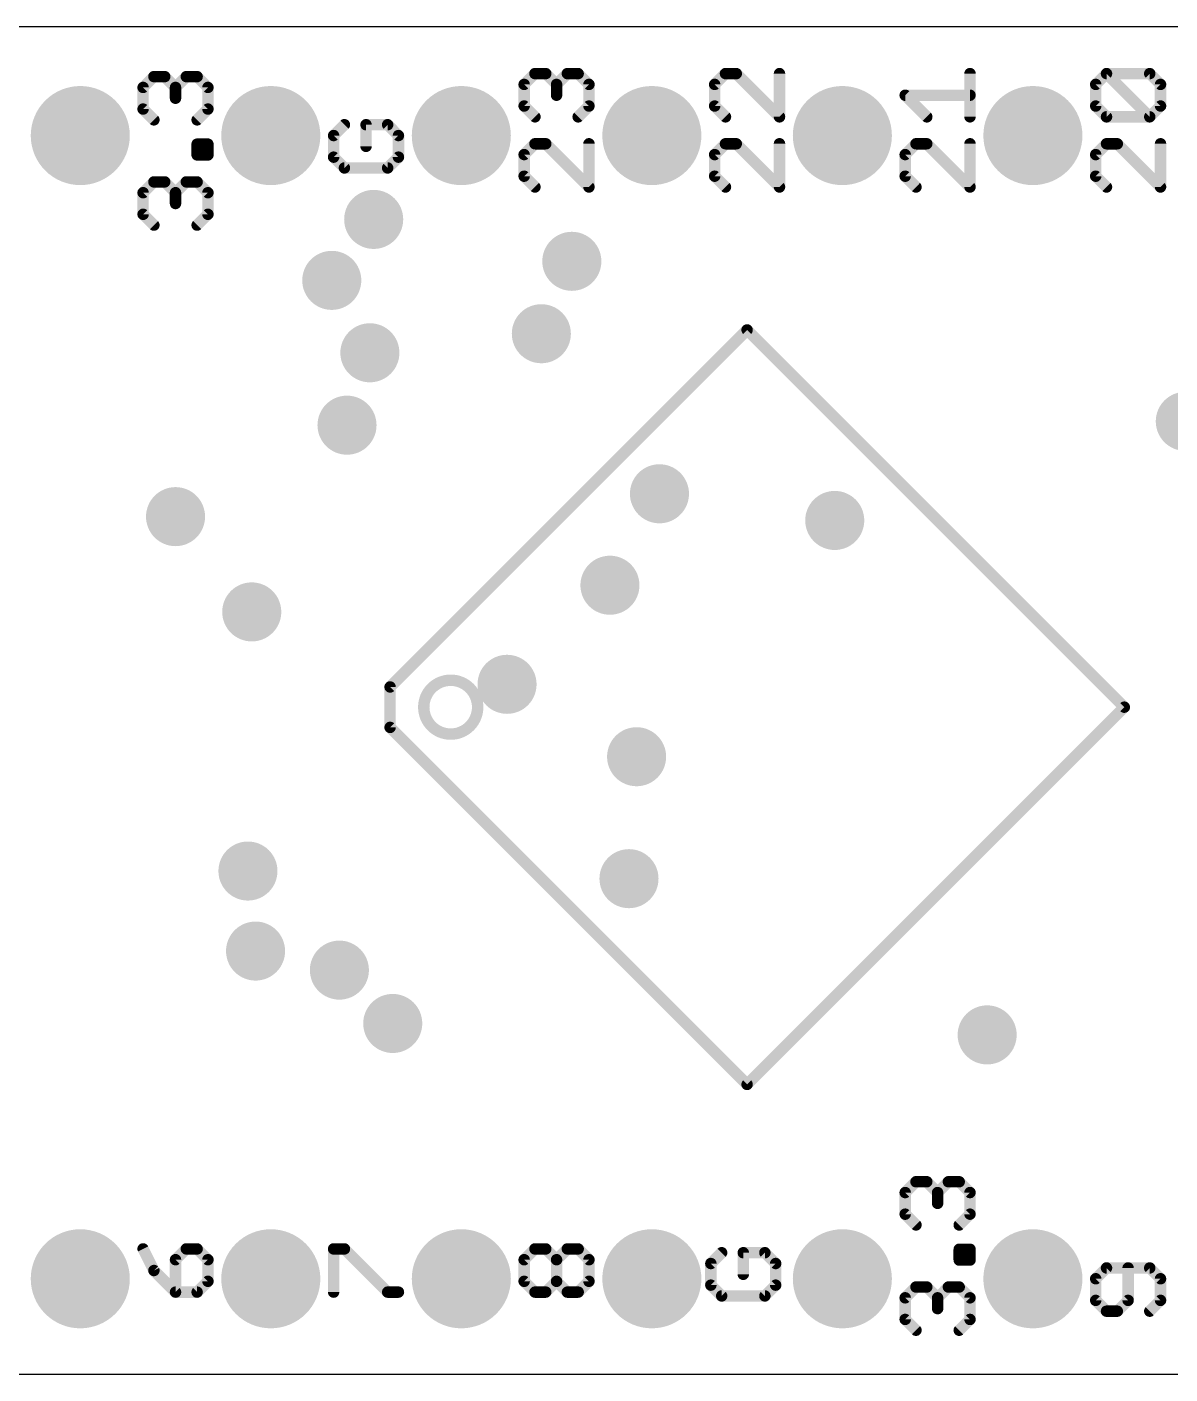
# Model space of a CAD drawing. Extents: x 0 to 2.1, y 0 to 0.71.
# Drawn here: x 1.022 to 1.622, y 0 to 0.707 of the extents above; entities that cross this region are included whole.
import ezdxf

# ---------------------------------------------------------------- set-up
doc = ezdxf.new("R2010")
doc.units = 0
for name, color, linetype in [('17', 82, 'CONTINUOUS'), ('18', 82, 'CONTINUOUS'), ('20', 7, 'CONTINUOUS'), ('21', 253, 'CONTINUOUS')]:
    doc.layers.add(name, color=color, linetype=linetype)

# ---------------------------------------------------------------- blocks, each defined once
blk = doc.blocks.new('ROUNDP')
at = {"const_width": 0.5}
blk.add_lwpolyline([(0, -0.25, 1), (0, 0.25, 1), (0, -0.25)], format="xyb", dxfattribs=at)
blk = doc.blocks.new('ROUNDV')
at = {"const_width": 0.5}
blk.add_lwpolyline([(0, -0.25, 1), (0, 0.25, 1), (0, -0.25)], format="xyb", dxfattribs=at)

msp = doc.modelspace()

# ---------------------------------------------------------------- linework, layer by layer
at = {"layer": '20'}
for p, q in [((2.099213, 0.707008), (0, 0.707008)), ((0, 0), (2.099213, 0))]:
    msp.add_line(p, q, dxfattribs=at)
at = {"layer": '21', "const_width": 0.006}
for points in [[(1.082972, 0.675256), (1.088646, 0.680929)], [(1.088646, 0.680929), (1.094315, 0.680929)], [(1.094315, 0.680929), (1.099988, 0.675256)], [(1.099988, 0.675256), (1.105657, 0.680929)], [(1.105657, 0.680929), (1.111331, 0.680929)], [(1.111331, 0.680929), (1.117, 0.675256)], [(1.282972, 0.676843), (1.288646, 0.682516)], [(1.282972, 0.6655), (1.282972, 0.676843)], [(1.288646, 0.682516), (1.294315, 0.682516)], [(1.294315, 0.682516), (1.299988, 0.676843)], [(1.299988, 0.676843), (1.305657, 0.682516)], [(1.299988, 0.676843), (1.299988, 0.671173)], [(1.305657, 0.682516), (1.311331, 0.682516)], [(1.311331, 0.682516), (1.317, 0.676843)], [(1.317, 0.676843), (1.317, 0.6655)], [(1.388646, 0.682516), (1.382972, 0.676843)], [(1.382972, 0.676843), (1.382972, 0.6655)], [(1.394315, 0.682516), (1.388646, 0.682516)], [(1.417, 0.659831), (1.394315, 0.682516)], [(1.417, 0.682516), (1.417, 0.659831)], [(1.517, 0.659831), (1.517, 0.682516)], [(1.582972, 0.676843), (1.588646, 0.682516)], [(1.582972, 0.6655), (1.582972, 0.676843)], [(1.588646, 0.682516), (1.611331, 0.682516)], [(1.611331, 0.659831), (1.588646, 0.682516)], [(1.611331, 0.682516), (1.617, 0.676843)], [(1.617, 0.676843), (1.617, 0.6655)], [(1.082972, 0.663913), (1.082972, 0.675256)], [(1.099988, 0.675256), (1.099988, 0.669587)], [(1.117, 0.675256), (1.117, 0.663913)], [(1.494315, 0.659831), (1.482972, 0.671173)], [(1.482972, 0.671173), (1.517, 0.671173)], [(1.088646, 0.658244), (1.082972, 0.663913)], [(1.117, 0.663913), (1.111331, 0.658244)], [(1.288646, 0.659831), (1.282972, 0.6655)], [(1.317, 0.6655), (1.311331, 0.659831)], [(1.382972, 0.6655), (1.388646, 0.659831)], [(1.588646, 0.659831), (1.582972, 0.6655)], [(1.617, 0.6655), (1.611331, 0.659831)], [(1.188646, 0.655685), (1.182972, 0.650012)], [(1.211331, 0.655685), (1.199988, 0.655685)], [(1.199988, 0.655685), (1.199988, 0.644343)], [(1.217, 0.650012), (1.211331, 0.655685)], [(1.611331, 0.659831), (1.588646, 0.659831)], [(1.182972, 0.650012), (1.182972, 0.638669)], [(1.217, 0.638669), (1.217, 0.650012)], [(1.111331, 0.639831), (1.111331, 0.6455)], [(1.111331, 0.6455), (1.117, 0.6455)], [(1.117, 0.6455), (1.117, 0.639831)], [(1.288646, 0.645685), (1.282972, 0.640012)], [(1.294315, 0.645685), (1.288646, 0.645685)], [(1.317, 0.623), (1.294315, 0.645685)], [(1.317, 0.645685), (1.317, 0.623)], [(1.388646, 0.645685), (1.382972, 0.640012)], [(1.394315, 0.645685), (1.388646, 0.645685)], [(1.417, 0.623), (1.394315, 0.645685)], [(1.417, 0.645685), (1.417, 0.623)], [(1.488646, 0.645685), (1.482972, 0.640012)], [(1.494315, 0.645685), (1.488646, 0.645685)], [(1.517, 0.623), (1.494315, 0.645685)], [(1.517, 0.645685), (1.517, 0.623)], [(1.588646, 0.645685), (1.582972, 0.640012)], [(1.594315, 0.645685), (1.588646, 0.645685)], [(1.617, 0.623), (1.594315, 0.645685)], [(1.617, 0.645685), (1.617, 0.623)], [(1.117, 0.639831), (1.111331, 0.639831)], [(1.182972, 0.638669), (1.188646, 0.633)], [(1.211331, 0.633), (1.217, 0.638669)], [(1.282972, 0.640012), (1.282972, 0.628669)], [(1.382972, 0.640012), (1.382972, 0.628669)], [(1.482972, 0.640012), (1.482972, 0.628669)], [(1.582972, 0.640012), (1.582972, 0.628669)], [(1.188646, 0.633), (1.211331, 0.633)], [(1.282972, 0.628669), (1.288646, 0.623)], [(1.382972, 0.628669), (1.388646, 0.623)], [(1.482972, 0.628669), (1.488646, 0.623)], [(1.582972, 0.628669), (1.588646, 0.623)], [(1.082972, 0.620012), (1.088646, 0.625685)], [(1.082972, 0.608669), (1.082972, 0.620012)], [(1.088646, 0.625685), (1.094315, 0.625685)], [(1.094315, 0.625685), (1.099988, 0.620012)], [(1.099988, 0.620012), (1.105657, 0.625685)], [(1.099988, 0.620012), (1.099988, 0.614343)], [(1.105657, 0.625685), (1.111331, 0.625685)], [(1.111331, 0.625685), (1.117, 0.620012)], [(1.117, 0.620012), (1.117, 0.608669)], [(1.088646, 0.603), (1.082972, 0.608669)], [(1.117, 0.608669), (1.111331, 0.603)], [(1.212614, 0.360606), (1.4, 0.547988)], [(1.4, 0.547988), (1.597988, 0.349996)], [(1.212614, 0.33939), (1.212614, 0.360606)], [(1.597988, 0.349996), (1.399996, 0.152008)], [(1.399996, 0.152008), (1.212614, 0.33939)], [(1.482972, 0.095256), (1.488646, 0.100929)], [(1.488646, 0.100929), (1.494315, 0.100929)], [(1.494315, 0.100929), (1.499988, 0.095256)], [(1.499988, 0.095256), (1.505657, 0.100929)], [(1.505657, 0.100929), (1.511331, 0.100929)], [(1.511331, 0.100929), (1.517, 0.095256)], [(1.482972, 0.083913), (1.482972, 0.095256)], [(1.499988, 0.095256), (1.499988, 0.089587)], [(1.517, 0.095256), (1.517, 0.083913)], [(1.488646, 0.078244), (1.482972, 0.083913)], [(1.517, 0.083913), (1.511331, 0.078244)], [(1.082972, 0.065685), (1.088646, 0.054343)], [(1.105657, 0.065685), (1.099988, 0.060012)], [(1.111331, 0.065685), (1.105657, 0.065685)], [(1.117, 0.060012), (1.111331, 0.065685)], [(1.182972, 0.043), (1.182972, 0.065685)], [(1.182972, 0.065685), (1.188646, 0.065685)], [(1.188646, 0.065685), (1.211331, 0.043)], [(1.282972, 0.060012), (1.288646, 0.065685)], [(1.288646, 0.065685), (1.294315, 0.065685)], [(1.294315, 0.065685), (1.299988, 0.060012)], [(1.299988, 0.060012), (1.305657, 0.065685)], [(1.305657, 0.065685), (1.311331, 0.065685)], [(1.311331, 0.065685), (1.317, 0.060012)], [(1.386646, 0.063685), (1.380972, 0.058012)], [(1.409331, 0.063685), (1.397988, 0.063685)], [(1.397988, 0.063685), (1.397988, 0.052343)], [(1.415, 0.058012), (1.409331, 0.063685)], [(1.511331, 0.059831), (1.511331, 0.0655)], [(1.511331, 0.0655), (1.517, 0.0655)], [(1.517, 0.0655), (1.517, 0.059831)], [(1.088646, 0.054343), (1.099988, 0.043)], [(1.099988, 0.060012), (1.099988, 0.043)], [(1.117, 0.048669), (1.117, 0.060012)], [(1.282972, 0.048669), (1.282972, 0.060012)], [(1.299988, 0.048669), (1.299988, 0.060012)], [(1.317, 0.060012), (1.317, 0.048669)], [(1.380972, 0.058012), (1.380972, 0.046669)], [(1.415, 0.046669), (1.415, 0.058012)], [(1.517, 0.059831), (1.511331, 0.059831)], [(1.588646, 0.055685), (1.582972, 0.050012)], [(1.611331, 0.055685), (1.588646, 0.055685)], [(1.599988, 0.038669), (1.599988, 0.055685)], [(1.617, 0.050012), (1.611331, 0.055685)], [(1.111331, 0.043), (1.117, 0.048669)], [(1.288646, 0.043), (1.282972, 0.048669)], [(1.299988, 0.048669), (1.294315, 0.043)], [(1.305657, 0.043), (1.299988, 0.048669)], [(1.317, 0.048669), (1.311331, 0.043)], [(1.380972, 0.046669), (1.386646, 0.041)], [(1.409331, 0.041), (1.415, 0.046669)], [(1.582972, 0.050012), (1.582972, 0.038669)], [(1.617, 0.038669), (1.617, 0.050012)], [(1.099988, 0.043), (1.111331, 0.043)], [(1.211331, 0.043), (1.217, 0.043)], [(1.294315, 0.043), (1.288646, 0.043)], [(1.311331, 0.043), (1.305657, 0.043)], [(1.386646, 0.041), (1.409331, 0.041)], [(1.482972, 0.040012), (1.488646, 0.045685)], [(1.482972, 0.028669), (1.482972, 0.040012)], [(1.488646, 0.045685), (1.494315, 0.045685)], [(1.494315, 0.045685), (1.499988, 0.040012)], [(1.499988, 0.040012), (1.505657, 0.045685)], [(1.499988, 0.040012), (1.499988, 0.034343)], [(1.505657, 0.045685), (1.511331, 0.045685)], [(1.511331, 0.045685), (1.517, 0.040012)], [(1.517, 0.040012), (1.517, 0.028669)], [(1.582972, 0.038669), (1.588646, 0.033)], [(1.588646, 0.033), (1.594315, 0.033)], [(1.594315, 0.033), (1.599988, 0.038669)], [(1.611331, 0.033), (1.617, 0.038669)], [(1.488646, 0.023), (1.482972, 0.028669)], [(1.517, 0.028669), (1.511331, 0.023)]]:
    msp.add_lwpolyline(points, dxfattribs=at)
at = {"layer": '21'}
for points, const_width in [([(1.088646, 0.682429, 1), (1.088646, 0.679429)], 0.003), ([(1.089706, 0.679868, 1), (1.087585, 0.68199)], 0.003), ([(1.095376, 0.68199, 1), (1.093254, 0.679868)], 0.003), ([(1.094315, 0.679429, 1), (1.094315, 0.682429)], 0.003), ([(1.105657, 0.682429, 1), (1.105657, 0.679429)], 0.003), ([(1.106719, 0.679869, 1), (1.104596, 0.681989)], 0.003), ([(1.112392, 0.681989, 1), (1.11027, 0.679869)], 0.003), ([(1.111331, 0.679429, 1), (1.111331, 0.682429)], 0.003), ([(1.284472, 0.676843, 1), (1.281472, 0.676843)], 0.003), ([(1.281912, 0.677903, 1), (1.284033, 0.675782)], 0.003), ([(1.288646, 0.684016, 1), (1.288646, 0.681016)], 0.003), ([(1.289706, 0.681455, 1), (1.287585, 0.683576)], 0.003), ([(1.295376, 0.683576, 1), (1.293254, 0.681455)], 0.003), ([(1.294315, 0.681016, 1), (1.294315, 0.684016)], 0.003), ([(1.301488, 0.676843, 1), (1.298488, 0.676843)], 0.003), ([(1.298927, 0.677903, 1), (1.301049, 0.675782)], 0.003), ([(1.298928, 0.675782, 1), (1.301049, 0.677903)], 0.003), ([(1.305657, 0.684016, 1), (1.305657, 0.681016)], 0.003), ([(1.306719, 0.681455, 1), (1.304596, 0.683576)], 0.003), ([(1.312392, 0.683576, 1), (1.31027, 0.681455)], 0.003), ([(1.311331, 0.681016, 1), (1.311331, 0.684016)], 0.003), ([(1.3185, 0.676843, 1), (1.3155, 0.676843)], 0.003), ([(1.315939, 0.675782, 1), (1.318061, 0.677903)], 0.003), ([(1.384472, 0.676843, 1), (1.381472, 0.676843)], 0.003), ([(1.381912, 0.677903, 1), (1.384033, 0.675782)], 0.003), ([(1.388646, 0.684016, 1), (1.388646, 0.681016)], 0.003), ([(1.389706, 0.681455, 1), (1.387585, 0.683576)], 0.003), ([(1.395376, 0.683576, 1), (1.393254, 0.681455)], 0.003), ([(1.394315, 0.681016, 1), (1.394315, 0.684016)], 0.003), ([(1.4185, 0.682516, 1), (1.4155, 0.682516)], 0.003), ([(1.5185, 0.682516, 1), (1.5155, 0.682516)], 0.003), ([(1.584472, 0.676843, 1), (1.581472, 0.676843)], 0.003), ([(1.581912, 0.677903, 1), (1.584033, 0.675782)], 0.003), ([(1.588646, 0.684016, 1), (1.588646, 0.681016)], 0.003), ([(1.589706, 0.683576, 1), (1.587585, 0.681455)], 0.003), ([(1.589706, 0.681455, 1), (1.587585, 0.683576)], 0.003), ([(1.612392, 0.683576, 1), (1.61027, 0.681455)], 0.003), ([(1.611331, 0.681016, 1), (1.611331, 0.684016)], 0.003), ([(1.6185, 0.676843, 1), (1.6155, 0.676843)], 0.003), ([(1.615939, 0.675782, 1), (1.618061, 0.677903)], 0.003), ([(1.084472, 0.675256, 1), (1.081472, 0.675256)], 0.003), ([(1.081912, 0.676317, 1), (1.084033, 0.674195)], 0.003), ([(1.101488, 0.675256, 1), (1.098488, 0.675256)], 0.003), ([(1.098927, 0.676316, 1), (1.101049, 0.674196)], 0.003), ([(1.098928, 0.674195, 1), (1.101049, 0.676317)], 0.003), ([(1.1185, 0.675256, 1), (1.1155, 0.675256)], 0.003), ([(1.115939, 0.674196, 1), (1.118061, 0.676316)], 0.003), ([(1.298488, 0.671173, 1), (1.301488, 0.671173)], 0.003), ([(1.482972, 0.672673, 1), (1.482972, 0.669673)], 0.003), ([(1.484033, 0.672234, 1), (1.481912, 0.670113)], 0.003), ([(1.517, 0.669673, 1), (1.517, 0.672673)], 0.003), ([(1.084033, 0.664974, 1), (1.081912, 0.662852)], 0.003), ([(1.081472, 0.663913, 1), (1.084472, 0.663913)], 0.003), ([(1.098488, 0.669587, 1), (1.101488, 0.669587)], 0.003), ([(1.1155, 0.663913, 1), (1.1185, 0.663913)], 0.003), ([(1.118061, 0.662853, 1), (1.115939, 0.664974)], 0.003), ([(1.284033, 0.666561, 1), (1.281912, 0.664439)], 0.003), ([(1.281472, 0.6655, 1), (1.284472, 0.6655)], 0.003), ([(1.3155, 0.6655, 1), (1.3185, 0.6655)], 0.003), ([(1.318061, 0.664439, 1), (1.315939, 0.666561)], 0.003), ([(1.384033, 0.666561, 1), (1.381912, 0.664439)], 0.003), ([(1.381472, 0.6655, 1), (1.384472, 0.6655)], 0.003), ([(1.584033, 0.666561, 1), (1.581912, 0.664439)], 0.003), ([(1.581472, 0.6655, 1), (1.584472, 0.6655)], 0.003), ([(1.6155, 0.6655, 1), (1.6185, 0.6655)], 0.003), ([(1.618061, 0.664439, 1), (1.615939, 0.666561)], 0.003), ([(1.087585, 0.657183, 1), (1.089706, 0.659305)], 0.003), ([(1.11027, 0.659305, 1), (1.112391, 0.657183)], 0.003), ([(1.189706, 0.654624, 1), (1.187585, 0.656746)], 0.003), ([(1.199988, 0.657185, 1), (1.199988, 0.654185)], 0.003), ([(1.201488, 0.655685, 1), (1.198488, 0.655685)], 0.003), ([(1.212392, 0.656745, 1), (1.21027, 0.654625)], 0.003), ([(1.211331, 0.654185, 1), (1.211331, 0.657185)], 0.003), ([(1.287585, 0.65877, 1), (1.289706, 0.660892)], 0.003), ([(1.31027, 0.660891, 1), (1.312391, 0.65877)], 0.003), ([(1.387585, 0.65877, 1), (1.389706, 0.660892)], 0.003), ([(1.4155, 0.659831, 1), (1.4185, 0.659831)], 0.003), ([(1.415939, 0.65877, 1), (1.418061, 0.660891)], 0.003), ([(1.493254, 0.65877, 1), (1.495376, 0.660891)], 0.003), ([(1.5155, 0.659831, 1), (1.5185, 0.659831)], 0.003), ([(1.588646, 0.661331, 1), (1.588646, 0.658331)], 0.003), ([(1.587585, 0.65877, 1), (1.589706, 0.660892)], 0.003), ([(1.61027, 0.660891, 1), (1.612391, 0.65877)], 0.003), ([(1.61027, 0.65877, 1), (1.612391, 0.660891)], 0.003), ([(1.611331, 0.658331, 1), (1.611331, 0.661331)], 0.003), ([(1.184472, 0.650012, 1), (1.181472, 0.650012)], 0.003), ([(1.181912, 0.651072, 1), (1.184033, 0.648951)], 0.003), ([(1.2185, 0.650012, 1), (1.2155, 0.650012)], 0.003), ([(1.215939, 0.648952, 1), (1.218061, 0.651072)], 0.003), ([(1.112831, 0.6455, 1), (1.109831, 0.6455)], 0.003), ([(1.111331, 0.647, 1), (1.111331, 0.644)], 0.003), ([(1.1185, 0.6455, 1), (1.1155, 0.6455)], 0.003), ([(1.117, 0.644, 1), (1.117, 0.647)], 0.003), ([(1.198488, 0.644343, 1), (1.201488, 0.644343)], 0.003), ([(1.288646, 0.647185, 1), (1.288646, 0.644185)], 0.003), ([(1.289706, 0.644624, 1), (1.287585, 0.646746)], 0.003), ([(1.295376, 0.646746, 1), (1.293254, 0.644624)], 0.003), ([(1.294315, 0.644185, 1), (1.294315, 0.647185)], 0.003), ([(1.3185, 0.645685, 1), (1.3155, 0.645685)], 0.003), ([(1.388646, 0.647185, 1), (1.388646, 0.644185)], 0.003), ([(1.389706, 0.644624, 1), (1.387585, 0.646746)], 0.003), ([(1.395376, 0.646746, 1), (1.393254, 0.644624)], 0.003), ([(1.394315, 0.644185, 1), (1.394315, 0.647185)], 0.003), ([(1.4185, 0.645685, 1), (1.4155, 0.645685)], 0.003), ([(1.488646, 0.647185, 1), (1.488646, 0.644185)], 0.003), ([(1.489706, 0.644624, 1), (1.487585, 0.646746)], 0.003), ([(1.495376, 0.646746, 1), (1.493254, 0.644624)], 0.003), ([(1.494315, 0.644185, 1), (1.494315, 0.647185)], 0.003), ([(1.5185, 0.645685, 1), (1.5155, 0.645685)], 0.003), ([(1.588646, 0.647185, 1), (1.588646, 0.644185)], 0.003), ([(1.589706, 0.644624, 1), (1.587585, 0.646746)], 0.003), ([(1.595376, 0.646746, 1), (1.593254, 0.644624)], 0.003), ([(1.594315, 0.644185, 1), (1.594315, 0.647185)], 0.003), ([(1.6185, 0.645685, 1), (1.6155, 0.645685)], 0.003), ([(1.111331, 0.641331, 1), (1.111331, 0.638331)], 0.003), ([(1.109831, 0.639831, 1), (1.112831, 0.639831)], 0.003), ([(1.1155, 0.639831, 1), (1.1185, 0.639831)], 0.003), ([(1.117, 0.638331, 1), (1.117, 0.641331)], 0.003), ([(1.184033, 0.63973, 1), (1.181912, 0.637608)], 0.003), ([(1.181472, 0.638669, 1), (1.184472, 0.638669)], 0.003), ([(1.2155, 0.638669, 1), (1.2185, 0.638669)], 0.003), ([(1.218061, 0.637609, 1), (1.215939, 0.63973)], 0.003), ([(1.284472, 0.640012, 1), (1.281472, 0.640012)], 0.003), ([(1.281912, 0.641072, 1), (1.284033, 0.638951)], 0.003), ([(1.384472, 0.640012, 1), (1.381472, 0.640012)], 0.003), ([(1.381912, 0.641072, 1), (1.384033, 0.638951)], 0.003), ([(1.484472, 0.640012, 1), (1.481472, 0.640012)], 0.003), ([(1.481912, 0.641072, 1), (1.484033, 0.638951)], 0.003), ([(1.584472, 0.640012, 1), (1.581472, 0.640012)], 0.003), ([(1.581912, 0.641072, 1), (1.584033, 0.638951)], 0.003), ([(1.188646, 0.6345, 1), (1.188646, 0.6315)], 0.003), ([(1.187585, 0.631939, 1), (1.189706, 0.634061)], 0.003), ([(1.21027, 0.634061, 1), (1.212391, 0.631939)], 0.003), ([(1.211331, 0.6315, 1), (1.211331, 0.6345)], 0.003), ([(1.284033, 0.62973, 1), (1.281912, 0.627608)], 0.003), ([(1.281472, 0.628669, 1), (1.284472, 0.628669)], 0.003), ([(1.384033, 0.62973, 1), (1.381912, 0.627608)], 0.003), ([(1.381472, 0.628669, 1), (1.384472, 0.628669)], 0.003), ([(1.484033, 0.62973, 1), (1.481912, 0.627608)], 0.003), ([(1.481472, 0.628669, 1), (1.484472, 0.628669)], 0.003), ([(1.584033, 0.62973, 1), (1.581912, 0.627608)], 0.003), ([(1.581472, 0.628669, 1), (1.584472, 0.628669)], 0.003), ([(1.084472, 0.620012, 1), (1.081472, 0.620012)], 0.003), ([(1.081912, 0.621072, 1), (1.084033, 0.618951)], 0.003), ([(1.088646, 0.627185, 1), (1.088646, 0.624185)], 0.003), ([(1.089706, 0.624624, 1), (1.087585, 0.626746)], 0.003), ([(1.095376, 0.626746, 1), (1.093254, 0.624624)], 0.003), ([(1.094315, 0.624185, 1), (1.094315, 0.627185)], 0.003), ([(1.101488, 0.620012, 1), (1.098488, 0.620012)], 0.003), ([(1.098927, 0.621072, 1), (1.101049, 0.618952)], 0.003), ([(1.098928, 0.618951, 1), (1.101049, 0.621072)], 0.003), ([(1.105657, 0.627185, 1), (1.105657, 0.624185)], 0.003), ([(1.106719, 0.624625, 1), (1.104596, 0.626745)], 0.003), ([(1.112392, 0.626745, 1), (1.11027, 0.624625)], 0.003), ([(1.111331, 0.624185, 1), (1.111331, 0.627185)], 0.003), ([(1.1185, 0.620012, 1), (1.1155, 0.620012)], 0.003), ([(1.115939, 0.618952, 1), (1.118061, 0.621072)], 0.003), ([(1.287585, 0.621939, 1), (1.289706, 0.624061)], 0.003), ([(1.3155, 0.623, 1), (1.3185, 0.623)], 0.003), ([(1.315939, 0.621939, 1), (1.318061, 0.624061)], 0.003), ([(1.387585, 0.621939, 1), (1.389706, 0.624061)], 0.003), ([(1.4155, 0.623, 1), (1.4185, 0.623)], 0.003), ([(1.415939, 0.621939, 1), (1.418061, 0.624061)], 0.003), ([(1.487585, 0.621939, 1), (1.489706, 0.624061)], 0.003), ([(1.5155, 0.623, 1), (1.5185, 0.623)], 0.003), ([(1.515939, 0.621939, 1), (1.518061, 0.624061)], 0.003), ([(1.587585, 0.621939, 1), (1.589706, 0.624061)], 0.003), ([(1.6155, 0.623, 1), (1.6185, 0.623)], 0.003), ([(1.615939, 0.621939, 1), (1.618061, 0.624061)], 0.003), ([(1.098488, 0.614343, 1), (1.101488, 0.614343)], 0.003), ([(1.084033, 0.60973, 1), (1.081912, 0.607608)], 0.003), ([(1.081472, 0.608669, 1), (1.084472, 0.608669)], 0.003), ([(1.1155, 0.608669, 1), (1.1185, 0.608669)], 0.003), ([(1.118061, 0.607609, 1), (1.115939, 0.60973)], 0.003), ([(1.087585, 0.601939, 1), (1.089706, 0.604061)], 0.003), ([(1.11027, 0.604061, 1), (1.112391, 0.601939)], 0.003), ([(1.401061, 0.549049, 1), (1.398939, 0.546928)], 0.003), ([(1.401061, 0.546928, 1), (1.398939, 0.549049)], 0.003), ([(1.214114, 0.360606, 1), (1.211114, 0.360606)], 0.003), ([(1.211554, 0.361667, 1), (1.213675, 0.359546)], 0.003), ([(1.244433, 0.335858, 1), (1.244433, 0.364142, 1), (1.244433, 0.335858)], 0.006), ([(1.599049, 0.348935, 1), (1.596928, 0.351057)], 0.003), ([(1.596928, 0.348935, 1), (1.599049, 0.351057)], 0.003), ([(1.211114, 0.33939, 1), (1.214114, 0.33939)], 0.003), ([(1.213675, 0.34045, 1), (1.211554, 0.338329)], 0.003), ([(1.398935, 0.153069, 1), (1.401057, 0.150947)], 0.003), ([(1.398935, 0.150947, 1), (1.401057, 0.153069)], 0.003), ([(1.488646, 0.102429, 1), (1.488646, 0.099429)], 0.003), ([(1.489706, 0.099868, 1), (1.487585, 0.10199)], 0.003), ([(1.495376, 0.10199, 1), (1.493254, 0.099868)], 0.003), ([(1.494315, 0.099429, 1), (1.494315, 0.102429)], 0.003), ([(1.505657, 0.102429, 1), (1.505657, 0.099429)], 0.003), ([(1.506719, 0.099869, 1), (1.504596, 0.101989)], 0.003), ([(1.512392, 0.101989, 1), (1.51027, 0.099869)], 0.003), ([(1.511331, 0.099429, 1), (1.511331, 0.102429)], 0.003), ([(1.484472, 0.095256, 1), (1.481472, 0.095256)], 0.003), ([(1.481912, 0.096317, 1), (1.484033, 0.094195)], 0.003), ([(1.501488, 0.095256, 1), (1.498488, 0.095256)], 0.003), ([(1.498927, 0.096316, 1), (1.501049, 0.094196)], 0.003), ([(1.498928, 0.094195, 1), (1.501049, 0.096317)], 0.003), ([(1.5185, 0.095256, 1), (1.5155, 0.095256)], 0.003), ([(1.515939, 0.094196, 1), (1.518061, 0.096316)], 0.003), ([(1.484033, 0.084974, 1), (1.481912, 0.082852)], 0.003), ([(1.481472, 0.083913, 1), (1.484472, 0.083913)], 0.003), ([(1.498488, 0.089587, 1), (1.501488, 0.089587)], 0.003), ([(1.5155, 0.083913, 1), (1.5185, 0.083913)], 0.003), ([(1.518061, 0.082853, 1), (1.515939, 0.084974)], 0.003), ([(1.487585, 0.077183, 1), (1.489706, 0.079305)], 0.003), ([(1.51027, 0.079305, 1), (1.512391, 0.077183)], 0.003), ([(1.084314, 0.066356, 1), (1.081631, 0.065014)], 0.003), ([(1.105657, 0.067185, 1), (1.105657, 0.064185)], 0.003), ([(1.106719, 0.064625, 1), (1.104596, 0.066745)], 0.003), ([(1.112392, 0.066745, 1), (1.11027, 0.064625)], 0.003), ([(1.111331, 0.064185, 1), (1.111331, 0.067185)], 0.003), ([(1.184472, 0.065685, 1), (1.181472, 0.065685)], 0.003), ([(1.182972, 0.067185, 1), (1.182972, 0.064185)], 0.003), ([(1.189706, 0.066746, 1), (1.187585, 0.064624)], 0.003), ([(1.188646, 0.064185, 1), (1.188646, 0.067185)], 0.003), ([(1.288646, 0.067185, 1), (1.288646, 0.064185)], 0.003), ([(1.289706, 0.064624, 1), (1.287585, 0.066746)], 0.003), ([(1.295376, 0.066746, 1), (1.293254, 0.064624)], 0.003), ([(1.294315, 0.064185, 1), (1.294315, 0.067185)], 0.003), ([(1.305657, 0.067185, 1), (1.305657, 0.064185)], 0.003), ([(1.306719, 0.064625, 1), (1.304596, 0.066745)], 0.003), ([(1.312392, 0.066745, 1), (1.31027, 0.064625)], 0.003), ([(1.311331, 0.064185, 1), (1.311331, 0.067185)], 0.003), ([(1.387706, 0.062624, 1), (1.385585, 0.064746)], 0.003), ([(1.397988, 0.065185, 1), (1.397988, 0.062185)], 0.003), ([(1.399488, 0.063685, 1), (1.396488, 0.063685)], 0.003), ([(1.410392, 0.064745, 1), (1.40827, 0.062625)], 0.003), ([(1.409331, 0.062185, 1), (1.409331, 0.065185)], 0.003), ([(1.512831, 0.0655, 1), (1.509831, 0.0655)], 0.003), ([(1.511331, 0.067, 1), (1.511331, 0.064)], 0.003), ([(1.5185, 0.0655, 1), (1.5155, 0.0655)], 0.003), ([(1.517, 0.064, 1), (1.517, 0.067)], 0.003), ([(1.089706, 0.055403, 1), (1.087585, 0.053282)], 0.003), ([(1.101488, 0.060012, 1), (1.098488, 0.060012)], 0.003), ([(1.098927, 0.061072, 1), (1.101049, 0.058952)], 0.003), ([(1.1185, 0.060012, 1), (1.1155, 0.060012)], 0.003), ([(1.115939, 0.058952, 1), (1.118061, 0.061072)], 0.003), ([(1.284472, 0.060012, 1), (1.281472, 0.060012)], 0.003), ([(1.281912, 0.061072, 1), (1.284033, 0.058951)], 0.003), ([(1.301488, 0.060012, 1), (1.298488, 0.060012)], 0.003), ([(1.298927, 0.061072, 1), (1.301049, 0.058952)], 0.003), ([(1.298928, 0.058951, 1), (1.301049, 0.061072)], 0.003), ([(1.3185, 0.060012, 1), (1.3155, 0.060012)], 0.003), ([(1.315939, 0.058952, 1), (1.318061, 0.061072)], 0.003), ([(1.382472, 0.058012, 1), (1.379472, 0.058012)], 0.003), ([(1.379912, 0.059072, 1), (1.382033, 0.056951)], 0.003), ([(1.4165, 0.058012, 1), (1.4135, 0.058012)], 0.003), ([(1.413939, 0.056952, 1), (1.416061, 0.059072)], 0.003), ([(1.511331, 0.061331, 1), (1.511331, 0.058331)], 0.003), ([(1.509831, 0.059831, 1), (1.512831, 0.059831)], 0.003), ([(1.5155, 0.059831, 1), (1.5185, 0.059831)], 0.003), ([(1.517, 0.058331, 1), (1.517, 0.061331)], 0.003), ([(1.588646, 0.057185, 1), (1.588646, 0.054185)], 0.003), ([(1.589706, 0.054624, 1), (1.587585, 0.056746)], 0.003), ([(1.601488, 0.055685, 1), (1.598488, 0.055685)], 0.003), ([(1.612392, 0.056745, 1), (1.61027, 0.054625)], 0.003), ([(1.611331, 0.054185, 1), (1.611331, 0.057185)], 0.003), ([(1.087304, 0.053672, 1), (1.089987, 0.055014)], 0.003), ([(1.1155, 0.048669, 1), (1.1185, 0.048669)], 0.003), ([(1.118061, 0.047609, 1), (1.115939, 0.04973)], 0.003), ([(1.284033, 0.04973, 1), (1.281912, 0.047608)], 0.003), ([(1.281472, 0.048669, 1), (1.284472, 0.048669)], 0.003), ([(1.298488, 0.048669, 1), (1.301488, 0.048669)], 0.003), ([(1.301049, 0.04973, 1), (1.298928, 0.047609)], 0.003), ([(1.301048, 0.047608, 1), (1.298928, 0.04973)], 0.003), ([(1.3155, 0.048669, 1), (1.3185, 0.048669)], 0.003), ([(1.318061, 0.047609, 1), (1.315939, 0.04973)], 0.003), ([(1.382033, 0.04773, 1), (1.379912, 0.045608)], 0.003), ([(1.396488, 0.052343, 1), (1.399488, 0.052343)], 0.003), ([(1.416061, 0.045609, 1), (1.413939, 0.04773)], 0.003), ([(1.584472, 0.050012, 1), (1.581472, 0.050012)], 0.003), ([(1.581912, 0.051072, 1), (1.584033, 0.048951)], 0.003), ([(1.6185, 0.050012, 1), (1.6155, 0.050012)], 0.003), ([(1.615939, 0.048952, 1), (1.618061, 0.051072)], 0.003), ([(1.099988, 0.0445, 1), (1.099988, 0.0415)], 0.003), ([(1.098488, 0.043, 1), (1.101488, 0.043)], 0.003), ([(1.098928, 0.041939, 1), (1.101049, 0.044061)], 0.003), ([(1.11027, 0.044061, 1), (1.112391, 0.041939)], 0.003), ([(1.111331, 0.0415, 1), (1.111331, 0.0445)], 0.003), ([(1.181472, 0.043, 1), (1.184472, 0.043)], 0.003), ([(1.211331, 0.0445, 1), (1.211331, 0.0415)], 0.003), ([(1.21027, 0.041939, 1), (1.212391, 0.044061)], 0.003), ([(1.217, 0.0415, 1), (1.217, 0.0445)], 0.003), ([(1.288646, 0.0445, 1), (1.288646, 0.0415)], 0.003), ([(1.287585, 0.041939, 1), (1.289706, 0.044061)], 0.003), ([(1.293255, 0.044061, 1), (1.295375, 0.041939)], 0.003), ([(1.294315, 0.0415, 1), (1.294315, 0.0445)], 0.003), ([(1.305657, 0.0445, 1), (1.305657, 0.0415)], 0.003), ([(1.304597, 0.041939, 1), (1.306718, 0.044061)], 0.003), ([(1.31027, 0.044061, 1), (1.312391, 0.041939)], 0.003), ([(1.311331, 0.0415, 1), (1.311331, 0.0445)], 0.003), ([(1.379472, 0.046669, 1), (1.382472, 0.046669)], 0.003), ([(1.386646, 0.0425, 1), (1.386646, 0.0395)], 0.003), ([(1.385585, 0.039939, 1), (1.387706, 0.042061)], 0.003), ([(1.40827, 0.042061, 1), (1.410391, 0.039939)], 0.003), ([(1.409331, 0.0395, 1), (1.409331, 0.0425)], 0.003), ([(1.4135, 0.046669, 1), (1.4165, 0.046669)], 0.003), ([(1.484472, 0.040012, 1), (1.481472, 0.040012)], 0.003), ([(1.481912, 0.041072, 1), (1.484033, 0.038951)], 0.003), ([(1.488646, 0.047185, 1), (1.488646, 0.044185)], 0.003), ([(1.489706, 0.044624, 1), (1.487585, 0.046746)], 0.003), ([(1.495376, 0.046746, 1), (1.493254, 0.044624)], 0.003), ([(1.494315, 0.044185, 1), (1.494315, 0.047185)], 0.003), ([(1.501488, 0.040012, 1), (1.498488, 0.040012)], 0.003), ([(1.498927, 0.041072, 1), (1.501049, 0.038952)], 0.003), ([(1.498928, 0.038951, 1), (1.501049, 0.041072)], 0.003), ([(1.505657, 0.047185, 1), (1.505657, 0.044185)], 0.003), ([(1.506719, 0.044625, 1), (1.504596, 0.046745)], 0.003), ([(1.512392, 0.046745, 1), (1.51027, 0.044625)], 0.003), ([(1.511331, 0.044185, 1), (1.511331, 0.047185)], 0.003), ([(1.5185, 0.040012, 1), (1.5155, 0.040012)], 0.003), ([(1.515939, 0.038952, 1), (1.518061, 0.041072)], 0.003), ([(1.498488, 0.034343, 1), (1.501488, 0.034343)], 0.003), ([(1.584033, 0.03973, 1), (1.581912, 0.037608)], 0.003), ([(1.581472, 0.038669, 1), (1.584472, 0.038669)], 0.003), ([(1.588646, 0.0345, 1), (1.588646, 0.0315)], 0.003), ([(1.587585, 0.031939, 1), (1.589706, 0.034061)], 0.003), ([(1.593255, 0.034061, 1), (1.595375, 0.031939)], 0.003), ([(1.594315, 0.0315, 1), (1.594315, 0.0345)], 0.003), ([(1.598488, 0.038669, 1), (1.601488, 0.038669)], 0.003), ([(1.601048, 0.037608, 1), (1.598928, 0.03973)], 0.003), ([(1.61027, 0.034061, 1), (1.612391, 0.031939)], 0.003), ([(1.6155, 0.038669, 1), (1.6185, 0.038669)], 0.003), ([(1.618061, 0.037609, 1), (1.615939, 0.03973)], 0.003), ([(1.484033, 0.02973, 1), (1.481912, 0.027608)], 0.003), ([(1.481472, 0.028669, 1), (1.484472, 0.028669)], 0.003), ([(1.5155, 0.028669, 1), (1.5185, 0.028669)], 0.003), ([(1.518061, 0.027609, 1), (1.515939, 0.02973)], 0.003), ([(1.487585, 0.021939, 1), (1.489706, 0.024061)], 0.003), ([(1.51027, 0.024061, 1), (1.512391, 0.021939)], 0.003)]:
    msp.add_lwpolyline(points, format="xyb", dxfattribs=dict(at, const_width=const_width))

# ---------------------------------------------------------------- block references
at = {"layer": '17', "xscale": 0.052, "yscale": 0.052, "rotation": 90}
for p in [(1.05, 0.65), (1.05, 0.65), (1.15, 0.65), (1.15, 0.65), (1.25, 0.65), (1.25, 0.65), (1.35, 0.65), (1.35, 0.65), (1.45, 0.65), (1.45, 0.65), (1.55, 0.65), (1.55, 0.65), (1.05, 0.05), (1.05, 0.05), (1.15, 0.05), (1.15, 0.05), (1.25, 0.05), (1.25, 0.05), (1.35, 0.05), (1.35, 0.05), (1.45, 0.05), (1.45, 0.05), (1.55, 0.05), (1.55, 0.05)]:
    msp.add_blockref('ROUNDP', p, dxfattribs=at)
at = {"layer": '18', "xscale": 0.031, "yscale": 0.031}
for p in [(1.204, 0.606), (1.308, 0.584), (1.182, 0.574), (1.292, 0.546), (1.202, 0.536), (1.19, 0.498), (1.63, 0.5), (1.354, 0.462), (1.1, 0.45), (1.446, 0.448), (1.328, 0.414), (1.14, 0.4), (1.274, 0.362), (1.342, 0.324), (1.138, 0.264), (1.338, 0.26), (1.142, 0.222), (1.186, 0.212), (1.214, 0.184), (1.526, 0.178)]:
    msp.add_blockref('ROUNDV', p, dxfattribs=at)

doc.saveas('drawing.dxf')
